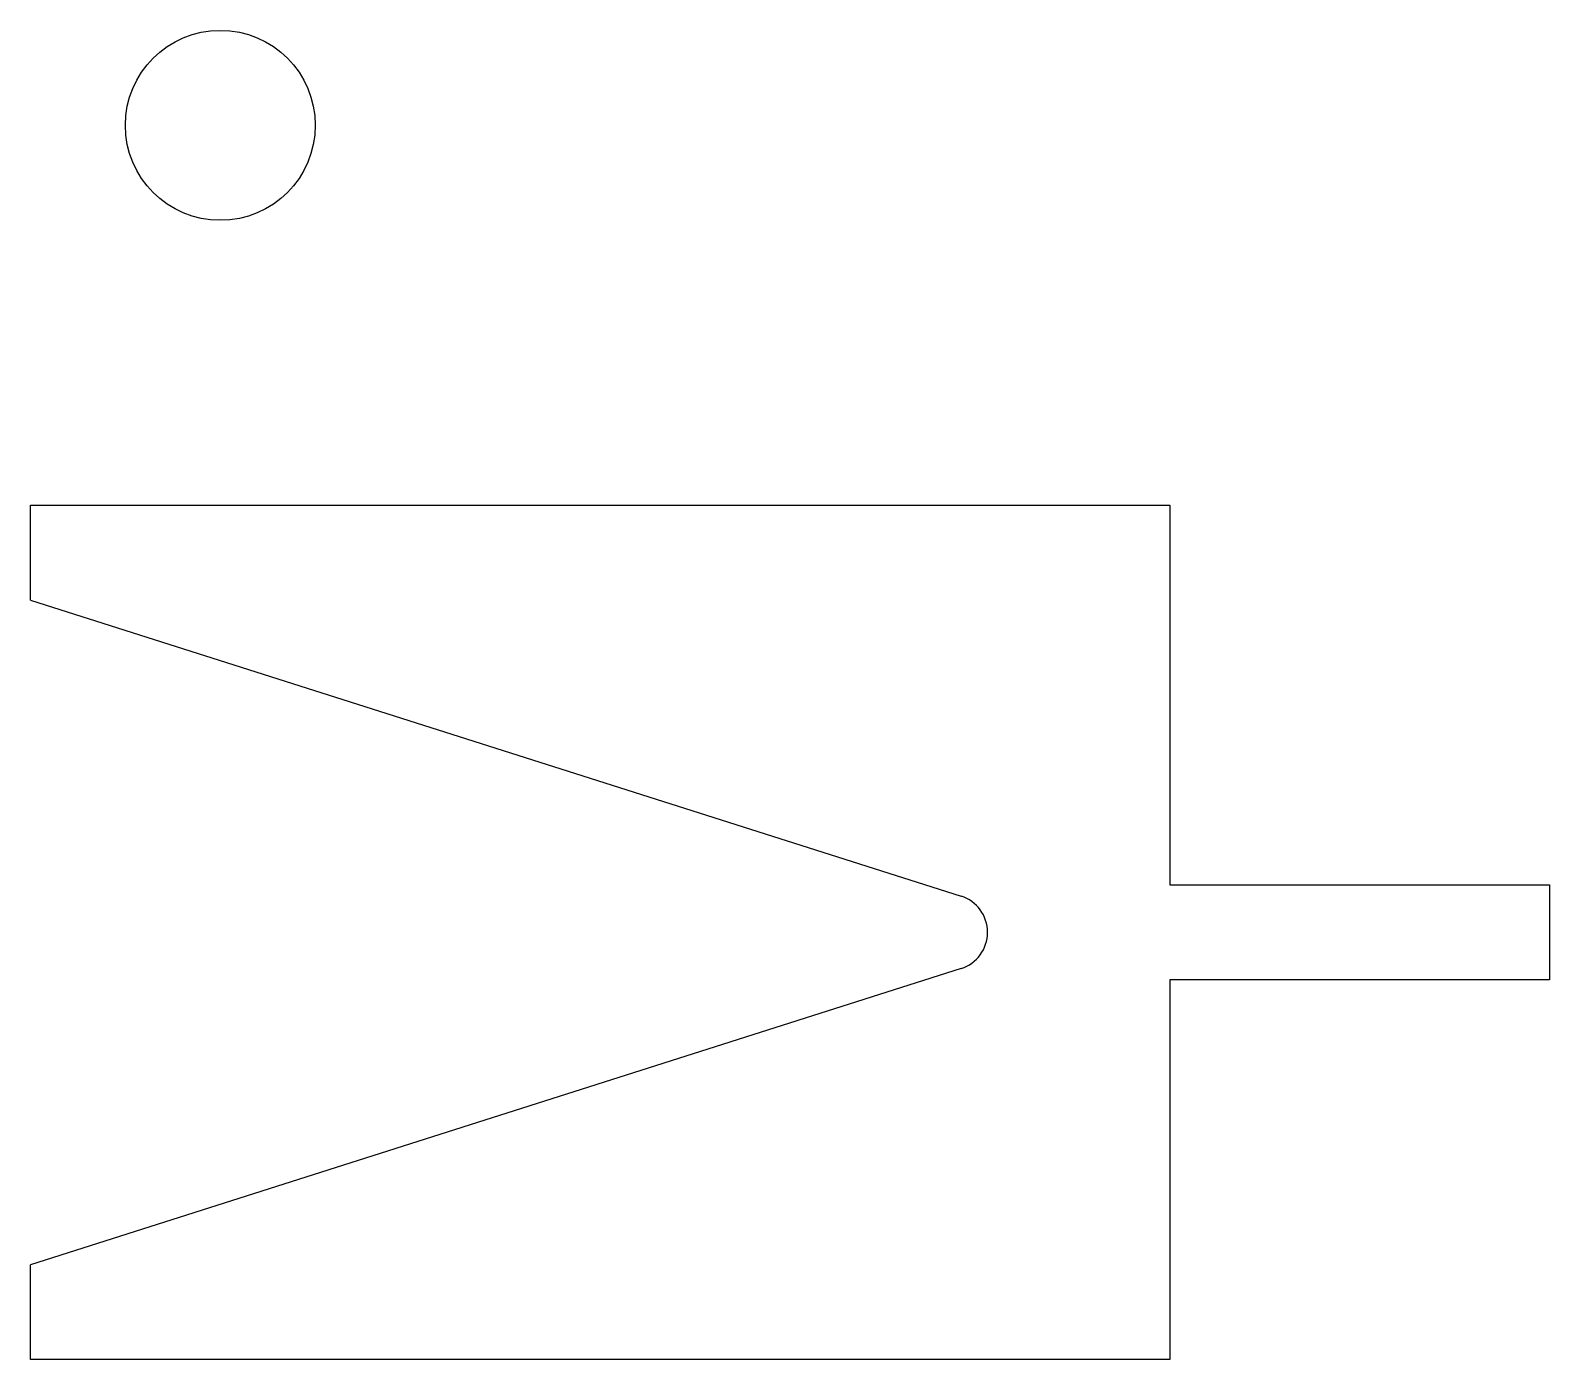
# Model space of a CAD drawing. Extents: x -10 to 70, y -15 to 55.
import ezdxf

# ---------------------------------------------------------------- set-up
doc = ezdxf.new("R2010")
doc.units = 0
doc.header["$MEASUREMENT"] = 0
doc.linetypes.add('DURCHGEHEND', pattern=[0])
doc.layers.get('0').update_dxf_attribs({"linetype": 'DURCHGEHEND'})

msp = doc.modelspace()

# ---------------------------------------------------------------- linework, layer by layer
at = {"color": 7, "linetype": 'DURCHGEHEND'}
for p, q in [((-10, 30), (50, 30)), ((-10, 25), (-10, 30)), ((50, 30), (50, 10)), ((-10, 25), (39.01, 9.406)), ((50, 10), (70, 10)), ((70, 10), (70, 5)), ((39.01, 5.594), (-10, -10)), ((70, 5), (50, 5)), ((50, 5), (50, -15)), ((-10, -15), (-10, -10)), ((50, -15), (-10, -15))]:
    msp.add_line(p, q, dxfattribs=at)
msp.add_circle((0, 50), 5, dxfattribs=at)
msp.add_arc((38.404, 7.5), 2, -72.34988, 72.34988, dxfattribs=at)

doc.saveas('drawing.dxf')
